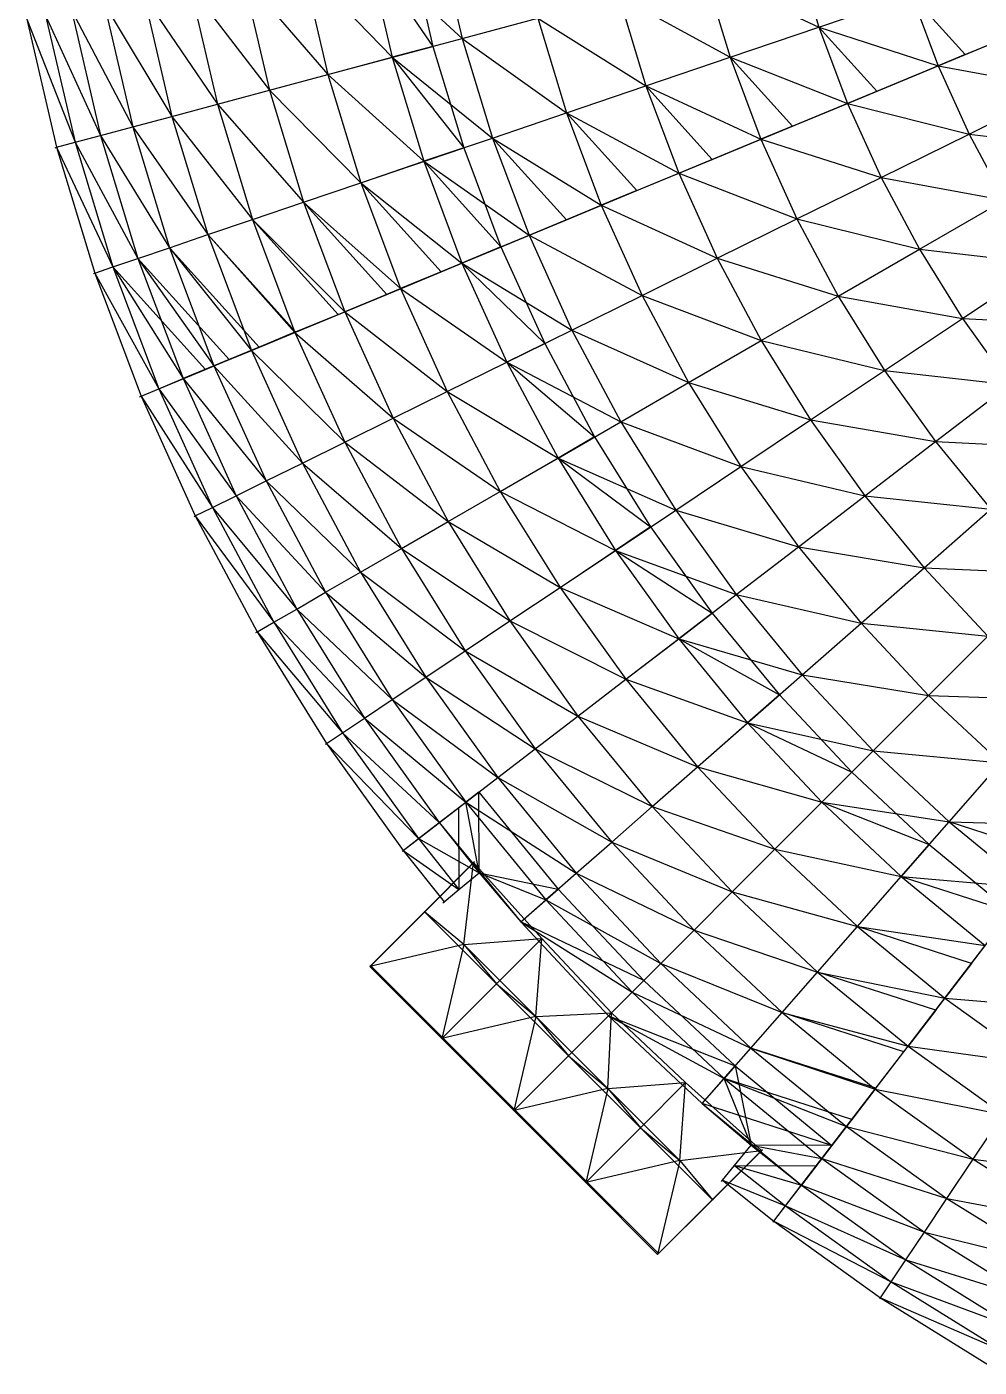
# Model space of a CAD drawing. Extents: x -1560 to 4680, y -1560 to 1560.
# Drawn here: x 1591 to 2330, y -1350 to -310 of the extents above; entities that cross this region are included whole.
import ezdxf

# ---------------------------------------------------------------- set-up
doc = ezdxf.new("R2010")
doc.units = 0
doc.header["$MEASUREMENT"] = 0
for name, color, linetype in [('CONNECTOR', 11, 'Continuous'), ('HHST6X6X0.375', 13, 'Continuous'), ('HSST3X3X0.25', 2, 'Continuous'), ('L30X30X3', 1, 'Continuous'), ('TRIO25X148_A', 4, 'Continuous'), ('TRIO25X148_B', 6, 'Continuous'), ('TRIO25X148_C', 96, 'Continuous'), ('TRIO25X148_D', 3, 'Continuous'), ('TRIO25X148_E', 190, 'Continuous'), ('TRIO25X148_F', 52, 'Continuous'), ('TRIO2875X148_A', 140, 'Continuous'), ('TRIO35X148', 30, 'Continuous'), ('TRIO45X148', 5, 'Continuous'), ('W10X22', 82, 'Continuous')]:
    doc.layers.add(name, color=color, linetype=linetype)

msp = doc.modelspace()

# ---------------------------------------------------------------- linework, layer by layer
at = {"layer": 'CONNECTOR'}
for p, q in [((1938.7, -957.8, 291.4), (1938, -958.5, 297.3)), ((1900.5, -996.1, 282.7), (1899.8, -996.7, 288.6)), ((1858.1, -1038.5, 273), (1857.4, -1039.2, 278.9)), ((1969.8, -1150.2, 273), (1969.1, -1150.9, 278.9)), ((2162.2, -1181.3, 291.4), (2161.5, -1182, 297.3)), ((2123.9, -1219.5, 282.7), (2123.3, -1220.2, 288.6)), ((2081.5, -1261.9, 273), (2080.8, -1262.6, 278.9))]:
    msp.add_line(p, q, dxfattribs=at)
at = {"layer": 'HHST6X6X0.375'}
for p, q in [((1613.2, -403.8, 60), (1614.2, -403.5, 68.9)), ((1642.8, -501.4, 60), (1643.8, -501.1, 68.9)), ((1678.7, -597, 60), (1679.8, -596.6, 68.9)), ((1720.9, -690, 60), (1721.9, -689.5, 68.9)), ((1769, -780, 60), (1770, -779.4, 68.9)), ((1822.9, -866.7, 60), (1823.8, -866.1, 68.9)), ((1882.4, -949.7, 60), (1883.3, -949, 68.9)), ((1914.1, -989.7, 60), (1915, -988.9, 68.9)), ((2130.3, -1205.9, 60), (2131.1, -1205, 68.9)), ((2170.3, -1237.6, 60), (2171, -1236.7, 68.9)), ((2253.3, -1297.1, 60), (2253.9, -1296.2, 68.9))]:
    msp.add_line(p, q, dxfattribs=at)
at = {"layer": 'HSST3X3X0.25'}
for p, q in [((1900.5, -996.1, 282.7), (1938.7, -957.8, 291.4)), ((1926.5, -970.1, 220), (1938.7, -957.8, 291.4)), ((1900.5, -996.1, 220), (1926.5, -970.1, 220)), ((1914.6, -981.9, 150.5), (1926.5, -970.1, 220)), ((1900.5, -996.1, 150.5), (1914.6, -981.9, 150.5)), ((1900.5, -996.1, 68), (1914.6, -981.9, 150.5)), ((1900.5, -996.1, 68), (1858.1, -1038.5, 68)), ((1858.1, -1038.5, 150.5), (1900.5, -996.1, 150.5)), ((1858.1, -1038.5, 220), (1900.5, -996.1, 220)), ((1858.1, -1038.5, 273), (1900.5, -996.1, 282.7)), ((1900.5, -996.1, 60), (1900.5, -996.1, 68)), ((1900.5, -996.1, 220), (1900.5, -996.1, 282.7)), ((1900.5, -996.1, 150.5), (1900.5, -996.1, 220)), ((1900.5, -996.1, 68), (1900.5, -996.1, 150.5)), ((1858.1, -1038.5, 60), (1858.1, -1038.5, 68)), ((1858.1, -1038.5, 68), (1889.9, -1070.3, 68)), ((1858.1, -1038.5, 150.5), (1889.9, -1070.3, 150.5)), ((1889.9, -1070.3, 220), (1858.1, -1038.5, 220)), ((1858.1, -1038.5, 273), (1889.9, -1070.3, 273)), ((1858.1, -1038.5, 220), (1858.1, -1038.5, 273)), ((1858.1, -1038.5, 150.5), (1858.1, -1038.5, 220)), ((1858.1, -1038.5, 68), (1858.1, -1038.5, 150.5)), ((1889.9, -1070.3, 273), (1928.1, -1108.5, 273)), ((1889.9, -1070.3, 220), (1928.1, -1108.5, 220)), ((1928.1, -1108.5, 220), (1928.1, -1108.5, 273)), ((1928.1, -1108.5, 273), (1969.8, -1150.2, 273)), ((1928.1, -1108.5, 220), (1969.8, -1150.2, 220)), ((1969.8, -1150.2, 220), (1969.8, -1150.2, 273)), ((1969.8, -1150.2, 273), (2011.5, -1191.9, 273)), ((1969.8, -1150.2, 220), (2011.5, -1191.9, 220)), ((2123.9, -1219.5, 282.7), (2162.2, -1181.3, 291.4)), ((2149.9, -1193.5, 220), (2162.2, -1181.3, 291.4)), ((2011.5, -1191.9, 220), (2011.5, -1191.9, 273)), ((2011.5, -1191.9, 273), (2049.7, -1230.1, 273)), ((2011.5, -1191.9, 220), (2049.7, -1230.1, 220)), ((2123.9, -1219.5, 220), (2149.9, -1193.5, 220)), ((2138.1, -1205.4, 150.5), (2149.9, -1193.5, 220)), ((2123.9, -1219.5, 150.5), (2138.1, -1205.4, 150.5)), ((2123.9, -1219.5, 68), (2138.1, -1205.4, 150.5)), ((2123.9, -1219.5, 68), (2081.5, -1261.9, 68)), ((2081.5, -1261.9, 150.5), (2123.9, -1219.5, 150.5)), ((2081.5, -1261.9, 220), (2123.9, -1219.5, 220)), ((2081.5, -1261.9, 273), (2123.9, -1219.5, 282.7)), ((2123.9, -1219.5, 60), (2123.9, -1219.5, 68)), ((2123.9, -1219.5, 220), (2123.9, -1219.5, 282.7)), ((2123.9, -1219.5, 150.5), (2123.9, -1219.5, 220)), ((2123.9, -1219.5, 68), (2123.9, -1219.5, 150.5)), ((2081.5, -1261.9, 68), (2049.7, -1230.1, 68)), ((2081.5, -1261.9, 150.5), (2049.7, -1230.1, 150.5)), ((2049.7, -1230.1, 220), (2081.5, -1261.9, 220)), ((2081.5, -1261.9, 273), (2049.7, -1230.1, 273)), ((2081.5, -1261.9, 60), (2081.5, -1261.9, 68)), ((2081.5, -1261.9, 220), (2081.5, -1261.9, 273)), ((2081.5, -1261.9, 150.5), (2081.5, -1261.9, 220)), ((2081.5, -1261.9, 68), (2081.5, -1261.9, 150.5))]:
    msp.add_line(p, q, dxfattribs=at)
at = {"layer": 'L30X30X3'}
for p, q in [((1906.4, -325.2, 744.4), (1874.7, -333.7, 767.3)), ((2319.6, -331.5, 1131.5), (2298.7, -340.2, 1164.5)), ((2228.2, -369.4, 1108.7), (2250.9, -360, 1077.1)), ((2185.4, -387.1, 1018.4), (2161, -397.2, 1048.5)), ((1930.3, -403.9, 744.4), (1899.2, -414.4, 767.3)), ((2097.2, -423.6, 984), (2123.2, -412.9, 955.6)), ((2064.7, -437.1, 888.8), (2037.1, -448.5, 915.4)), ((1981, -471.8, 843.1), (2010, -459.8, 818.3)), ((1959.2, -480.8, 744.4), (1928.9, -493.4, 767.3)), ((1912.7, -500.1, 667.4), (1881.2, -513.1, 688.2)), ((1870.5, -517.6, 587.4), (1837.9, -531.1, 606.2)), ((1799.2, -547.1, 521.5), (1832.9, -533.2, 504.8)), ((1799.8, -546.8, 420), (1765.4, -561.1, 434.4)), ((1771.6, -558.5, 333.2), (1736.4, -573.1, 345.3)), ((1993.2, -555.7, 744.4), (1963.7, -570.2, 767.3)), ((1748.2, -568.2, 244.6), (1712.4, -583, 254.5)), ((1693.5, -590.9, 162.2), (1729.8, -575.8, 154.7)), ((2031.9, -628.2, 744.4), (2003.5, -644.6, 767.3)), ((2075.3, -698, 744.4), (2048, -716.3, 767.3)), ((2123.2, -764.9, 744.4), (2097.2, -784.8, 767.3)), ((2175.4, -828.4, 744.4), (2150.7, -850, 767.3)), ((2231.6, -888.4, 744.4), (2208.4, -911.6, 767.3)), ((1911.3, -927.5, 254.5), (1942, -903.9, 244.6)), ((1895.1, -939.9, 162.2), (1926.2, -916, 154.7)), ((2291.6, -944.6, 744.4), (2270, -969.3, 767.3)), ((1900.5, -996.1, 220), (1938.7, -957.8, 291.4)), ((1900.5, -996.1, 150.5), (1926.5, -970.1, 220)), ((1974.5, -1004.6, 254.5), (2003.7, -979, 244.6)), ((1858.1, -1038.5, 68), (1900.5, -996.1, 150.5)), ((1858.1, -1038.5, 150.5), (1900.5, -996.1, 220)), ((1858.1, -1038.5, 220), (1900.5, -996.1, 282.7)), ((1889.9, -1070.3, 68), (1858.1, -1038.5, 150.5)), ((1889.9, -1070.3, 150.5), (1858.1, -1038.5, 220)), ((1889.9, -1070.3, 220), (1858.1, -1038.5, 273)), ((2324.5, -1036.7, 667.4), (2303.7, -1063.8, 688.2)), ((2070.1, -1049.9, 244.6), (2042.7, -1077.3, 254.5)), ((1928.1, -1108.5, 220), (1889.9, -1070.3, 273)), ((2296.7, -1073, 587.4), (2275.2, -1101, 606.2)), ((1969.8, -1150.2, 220), (1928.1, -1108.5, 273)), ((2249.7, -1134.2, 521.5), (2271.9, -1105.3, 504.8)), ((2115.4, -1145.5, 254.5), (2141, -1116.3, 244.6)), ((2250.1, -1133.6, 420), (2227.4, -1163.2, 434.4)), ((1969.8, -1150.2, 220), (2011.5, -1191.9, 273)), ((2231.5, -1157.9, 333.2), (2208.3, -1188.1, 345.3)), ((2123.9, -1219.5, 220), (2162.2, -1181.3, 291.4)), ((2216.1, -1178, 244.6), (2192.5, -1208.7, 254.5)), ((2011.5, -1191.9, 220), (2049.7, -1230.1, 273)), ((2123.9, -1219.5, 150.5), (2149.9, -1193.5, 220)), ((2180.1, -1224.9, 162.2), (2204, -1193.8, 154.7)), ((2081.5, -1261.9, 68), (2123.9, -1219.5, 150.5)), ((2081.5, -1261.9, 150.5), (2123.9, -1219.5, 220)), ((2081.5, -1261.9, 220), (2123.9, -1219.5, 282.7)), ((2049.7, -1230.1, 68), (2081.5, -1261.9, 150.5)), ((2049.7, -1230.1, 150.5), (2081.5, -1261.9, 220)), ((2049.7, -1230.1, 220), (2081.5, -1261.9, 273))]:
    msp.add_line(p, q, dxfattribs=at)
at = {"layer": 'TRIO25X148_A'}
for p, q in [((2206, -310.3, 1108.7), (2278.2, -285.8, 1164.5)), ((1929.1, -319.1, 843.1), (1987.9, -303.4, 915.4)), ((2137.1, -333.7, 1048.5), (2206, -310.3, 1108.7)), ((2298.7, -340.2, 1164.5), (2372.1, -309.8, 1215.5)), ((1874.7, -333.7, 767.3), (1929.1, -319.1, 843.1)), ((1824.8, -347.1, 688.2), (1874.7, -333.7, 767.3)), ((2071.7, -355.8, 984), (2137.1, -333.7, 1048.5)), ((2228.2, -369.4, 1108.7), (2298.7, -340.2, 1164.5)), ((1779.5, -359.2, 606.2), (1824.8, -347.1, 688.2)), ((1739.1, -370, 521.5), (1779.5, -359.2, 606.2)), ((2010.1, -376.8, 915.4), (2071.7, -355.8, 984)), ((2322.7, -393.2, 1164.5), (2394, -358, 1215.5)), ((1703.7, -379.5, 434.4), (1739.1, -370, 521.5)), ((2161, -397.2, 1048.5), (2228.2, -369.4, 1108.7)), ((1673.4, -387.6, 345.3), (1703.7, -379.5, 434.4)), ((1952.5, -396.3, 843.1), (2010.1, -376.8, 915.4)), ((2254.3, -426.9, 1108.7), (2322.7, -393.2, 1164.5)), ((1899.2, -414.4, 767.3), (1952.5, -396.3, 843.1)), ((2097.2, -423.6, 984), (2161, -397.2, 1048.5)), ((1850.3, -431, 688.2), (1899.2, -414.4, 767.3)), ((2037.1, -448.5, 915.4), (2097.2, -423.6, 984)), ((1805.9, -446.1, 606.2), (1850.3, -431, 688.2)), ((2189, -459.1, 1048.5), (2254.3, -426.9, 1108.7)), ((1766.3, -459.5, 521.5), (1805.9, -446.1, 606.2)), ((2284.1, -482.6, 1108.7), (2350.1, -444.5, 1164.5)), ((1981, -471.8, 843.1), (2037.1, -448.5, 915.4)), ((1731.6, -471.3, 434.4), (1766.3, -459.5, 521.5)), ((2127.1, -489.6, 984), (2189, -459.1, 1048.5)), ((1701.9, -481.4, 345.3), (1731.6, -471.3, 434.4)), ((1928.9, -493.4, 767.3), (1981, -471.8, 843.1)), ((2221, -519, 1048.5), (2284.1, -482.6, 1108.7)), ((1881.2, -513.1, 688.2), (1928.9, -493.4, 767.3)), ((2068.8, -518.4, 915.4), (2127.1, -489.6, 984)), ((2317.4, -536.3, 1108.7), (2380.8, -493.9, 1164.5)), ((1837.9, -531.1, 606.2), (1881.2, -513.1, 688.2)), ((2014.3, -545.3, 843.1), (2068.8, -518.4, 915.4)), ((2161.3, -553.5, 984), (2221, -519, 1048.5)), ((1799.2, -547.1, 521.5), (1837.9, -531.1, 606.2)), ((2256.9, -576.7, 1048.5), (2317.4, -536.3, 1108.7)), ((1765.4, -561.1, 434.4), (1799.2, -547.1, 521.5)), ((1963.7, -570.2, 767.3), (2014.3, -545.3, 843.1)), ((1736.4, -573.1, 345.3), (1765.4, -561.1, 434.4)), ((2104.9, -586, 915.4), (2161.3, -553.5, 984)), ((1917.4, -593.1, 688.2), (1963.7, -570.2, 767.3)), ((2199.5, -615, 984), (2256.9, -576.7, 1048.5)), ((2052.3, -616.4, 843.1), (2104.9, -586, 915.4)), ((2296.5, -631.9, 1048.5), (2354.2, -587.6, 1108.7)), ((1875.4, -613.8, 606.2), (1917.4, -593.1, 688.2)), ((1837.9, -632.3, 521.5), (1875.4, -613.8, 606.2)), ((2003.5, -644.6, 767.3), (2052.3, -616.4, 843.1)), ((2145.5, -651.2, 915.4), (2199.5, -615, 984)), ((1805, -648.5, 434.4), (1837.9, -632.3, 521.5)), ((2241.7, -673.9, 984), (2296.5, -631.9, 1048.5)), ((1958.7, -670.5, 688.2), (2003.5, -644.6, 767.3)), ((1776.8, -662.4, 345.3), (1805, -648.5, 434.4)), ((2094.9, -685, 843.1), (2145.5, -651.2, 915.4)), ((1918.2, -693.9, 606.2), (1958.7, -670.5, 688.2)), ((2190.1, -713.5, 915.4), (2241.7, -673.9, 984)), ((2048, -716.3, 767.3), (2094.9, -685, 843.1)), ((2287.7, -729.9, 984), (2339.6, -684.4, 1048.5)), ((1881.9, -714.8, 521.5), (1918.2, -693.9, 606.2)), ((1850.2, -733.1, 434.4), (1881.9, -714.8, 521.5)), ((2005.1, -745, 688.2), (2048, -716.3, 767.3)), ((2141.9, -750.5, 843.1), (2190.1, -713.5, 915.4)), ((1823, -748.8, 345.3), (1850.2, -733.1, 434.4)), ((2238.8, -772.8, 915.4), (2287.7, -729.9, 984)), ((1966.1, -771, 606.2), (2005.1, -745, 688.2)), ((2097.2, -784.8, 767.3), (2141.9, -750.5, 843.1)), ((1931.3, -794.2, 521.5), (1966.1, -771, 606.2)), ((2193.1, -812.9, 843.1), (2238.8, -772.8, 915.4)), ((2056.2, -816.3, 688.2), (2097.2, -784.8, 767.3)), ((2291.2, -828.8, 915.4), (2337.2, -782.8, 984)), ((1900.9, -814.6, 434.4), (1931.3, -794.2, 521.5)), ((1874.8, -832, 345.3), (1900.9, -814.6, 434.4)), ((2019, -844.8, 606.2), (2056.2, -816.3, 688.2)), ((2150.7, -850, 767.3), (2193.1, -812.9, 843.1)), ((2248.2, -871.8, 843.1), (2291.2, -828.8, 915.4)), ((1985.8, -870.3, 521.5), (2019, -844.8, 606.2)), ((2111.8, -884.1, 688.2), (2150.7, -850, 767.3)), ((1956.8, -892.6, 434.4), (1985.8, -870.3, 521.5)), ((2208.4, -911.6, 767.3), (2248.2, -871.8, 843.1)), ((2307.1, -926.9, 843.1), (2347.2, -881.2, 915.4)), ((1931.9, -911.7, 345.3), (1956.8, -892.6, 434.4)), ((2076.6, -915, 606.2), (2111.8, -884.1, 688.2)), ((2045.2, -942.6, 521.5), (2076.6, -915, 606.2)), ((2171.8, -948.2, 688.2), (2208.4, -911.6, 767.3)), ((2270, -969.3, 767.3), (2307.1, -926.9, 843.1)), ((2017.6, -966.8, 434.4), (2045.2, -942.6, 521.5)), ((2138.7, -981.3, 606.2), (2171.8, -948.2, 688.2)), ((1994, -987.4, 345.3), (2017.6, -966.8, 434.4)), ((2235.9, -1008.2, 688.2), (2270, -969.3, 767.3)), ((2109.1, -1010.9, 521.5), (2138.7, -981.3, 606.2)), ((2205, -1043.4, 606.2), (2235.9, -1008.2, 688.2)), ((2083.2, -1036.8, 434.4), (2109.1, -1010.9, 521.5)), ((2303.7, -1063.8, 688.2), (2335.2, -1022.8, 767.3)), ((2061, -1059, 345.3), (2083.2, -1036.8, 434.4)), ((2177.4, -1074.8, 521.5), (2205, -1043.4, 606.2)), ((2275.2, -1101, 606.2), (2303.7, -1063.8, 688.2)), ((2153.2, -1102.4, 434.4), (2177.4, -1074.8, 521.5)), ((2132.6, -1126, 345.3), (2153.2, -1102.4, 434.4)), ((2249.7, -1134.2, 521.5), (2275.2, -1101, 606.2)), ((2227.4, -1163.2, 434.4), (2249.7, -1134.2, 521.5)), ((2325.8, -1188.7, 521.5), (2349, -1153.9, 606.2)), ((2208.3, -1188.1, 345.3), (2227.4, -1163.2, 434.4)), ((2305.4, -1219.1, 434.4), (2325.8, -1188.7, 521.5)), ((2288, -1245.2, 345.3), (2305.4, -1219.1, 434.4))]:
    msp.add_line(p, q, dxfattribs=at)
at = {"layer": 'TRIO25X148_B'}
for p, q in [((1855.5, -251.5, 767.3), (1906.4, -325.2, 744.4)), ((2319.6, -331.5, 1131.5), (2278.2, -285.8, 1164.5)), ((2250.9, -360, 1077.1), (2206, -310.3, 1108.7)), ((2298.7, -340.2, 1164.5), (2391.2, -301.9, 1181.2)), ((1824.8, -347.1, 688.2), (1906.4, -325.2, 744.4)), ((2228.2, -369.4, 1108.7), (2319.6, -331.5, 1131.5)), ((1874.7, -333.7, 767.3), (1930.3, -403.9, 744.4)), ((2185.4, -387.1, 1018.4), (2137.1, -333.7, 1048.5)), ((2123.2, -412.9, 955.6), (2071.7, -355.8, 984)), ((2161, -397.2, 1048.5), (2250.9, -360, 1077.1)), ((2064.7, -437.1, 888.8), (2010.1, -376.8, 915.4)), ((2097.2, -423.6, 984), (2185.4, -387.1, 1018.4)), ((1850.3, -431, 688.2), (1930.3, -403.9, 744.4)), ((2010, -459.8, 818.3), (1952.5, -396.3, 843.1)), ((1899.2, -414.4, 767.3), (1959.2, -480.8, 744.4)), ((2037.1, -448.5, 915.4), (2123.2, -412.9, 955.6)), ((1912.7, -500.1, 667.4), (1850.3, -431, 688.2)), ((1870.5, -517.6, 587.4), (1805.9, -446.1, 606.2)), ((1981, -471.8, 843.1), (2064.7, -437.1, 888.8)), ((1832.9, -533.2, 504.8), (1766.3, -459.5, 521.5)), ((1928.9, -493.4, 767.3), (2010, -459.8, 818.3)), ((1799.8, -546.8, 420), (1731.6, -471.3, 434.4)), ((1771.6, -558.5, 333.2), (1701.9, -481.4, 345.3)), ((1881.2, -513.1, 688.2), (1959.2, -480.8, 744.4)), ((1657.9, -496.3, 162.2), (1729.8, -575.8, 154.7)), ((1748.2, -568.2, 244.6), (1677.3, -489.7, 254.5)), ((1928.9, -493.4, 767.3), (1993.2, -555.7, 744.4)), ((1837.9, -531.1, 606.2), (1912.7, -500.1, 667.4)), ((1799.2, -547.1, 521.5), (1870.5, -517.6, 587.4)), ((1765.4, -561.1, 434.4), (1832.9, -533.2, 504.8)), ((1736.4, -573.1, 345.3), (1799.8, -546.8, 420)), ((1712.4, -583, 254.5), (1771.6, -558.5, 333.2)), ((1917.4, -593.1, 688.2), (1993.2, -555.7, 744.4)), ((1693.5, -590.9, 162.2), (1748.2, -568.2, 244.6)), ((1963.7, -570.2, 767.3), (2031.9, -628.2, 744.4)), ((1958.7, -670.5, 688.2), (2031.9, -628.2, 744.4)), ((2003.5, -644.6, 767.3), (2075.3, -698, 744.4)), ((2005.1, -745, 688.2), (2075.3, -698, 744.4)), ((2048, -716.3, 767.3), (2123.2, -764.9, 744.4)), ((2056.2, -816.3, 688.2), (2123.2, -764.9, 744.4)), ((2097.2, -784.8, 767.3), (2175.4, -828.4, 744.4)), ((2111.8, -884.1, 688.2), (2175.4, -828.4, 744.4)), ((2150.7, -850, 767.3), (2231.6, -888.4, 744.4)), ((2171.8, -948.2, 688.2), (2231.6, -888.4, 744.4)), ((1942.3, -966.5, 254.5), (1942, -903.9, 244.6)), ((2208.4, -911.6, 767.3), (2291.6, -944.6, 744.4)), ((1926.2, -916, 154.7), (1926.5, -979.5, 162.2)), ((2388.6, -953.2, 818.3), (2307.1, -926.9, 843.1)), ((2235.9, -1008.2, 688.2), (2291.6, -944.6, 744.4)), ((1942.3, -966.5, 254.5), (2003.7, -979, 244.6)), ((2270, -969.3, 767.3), (2355.1, -996.8, 744.4)), ((2003.7, -979, 244.6), (1994, -987.4, 345.3)), ((2303.7, -1063.8, 688.2), (2355.1, -996.8, 744.4)), ((2070.1, -1049.9, 244.6), (1974.5, -1004.6, 254.5)), ((2324.5, -1036.7, 667.4), (2235.9, -1008.2, 688.2)), ((2275.2, -1101, 606.2), (2324.5, -1036.7, 667.4)), ((2070.1, -1049.9, 244.6), (2061, -1059, 345.3)), ((2296.7, -1073, 587.4), (2205, -1043.4, 606.2)), ((2042.7, -1077.3, 254.5), (2141, -1116.3, 244.6)), ((2271.9, -1105.3, 504.8), (2177.4, -1074.8, 521.5)), ((2249.7, -1134.2, 521.5), (2296.7, -1073, 587.4)), ((2250.1, -1133.6, 420), (2153.2, -1102.4, 434.4)), ((2227.4, -1163.2, 434.4), (2271.9, -1105.3, 504.8)), ((2141, -1116.3, 244.6), (2132.6, -1126, 345.3)), ((2141, -1116.3, 244.6), (2153.5, -1177.7, 254.5)), ((2231.5, -1157.9, 333.2), (2132.6, -1126, 345.3)), ((2208.3, -1188.1, 345.3), (2250.1, -1133.6, 420)), ((2216.1, -1178, 244.6), (2115.4, -1145.5, 254.5)), ((2192.5, -1208.7, 254.5), (2231.5, -1157.9, 333.2)), ((2216.1, -1178, 244.6), (2153.5, -1177.7, 254.5)), ((2180.1, -1224.9, 162.2), (2216.1, -1178, 244.6)), ((2140.5, -1193.5, 162.2), (2204, -1193.8, 154.7))]:
    msp.add_line(p, q, dxfattribs=at)
at = {"layer": 'TRIO25X148_C'}
for p, q in [((1910.8, -240.5, 843.1), (1929.1, -319.1, 843.1)), ((1855.5, -251.5, 767.3), (1874.7, -333.7, 767.3)), ((2187.7, -249.8, 1108.7), (2206, -310.3, 1108.7)), ((1804.9, -261.6, 688.2), (1824.8, -347.1, 688.2)), ((2117.3, -268.7, 1048.5), (2137.1, -333.7, 1048.5)), ((1717.9, -278.9, 521.5), (1739.1, -370, 521.5)), ((1758.9, -270.7, 606.2), (1779.5, -359.2, 606.2)), ((1681.9, -286, 434.4), (1703.7, -379.5, 434.4)), ((2050.7, -286.5, 984), (2071.7, -355.8, 984)), ((2278.2, -285.8, 1164.5), (2298.7, -340.2, 1164.5)), ((1605.7, -301.2, 162.2), (1628.6, -399.6, 162.2)), ((1625.7, -297.2, 254.5), (1648.4, -394.3, 254.5)), ((1651.2, -292.2, 345.3), (1673.4, -387.6, 345.3)), ((1591.1, -304.1, 68.9), (1614.2, -403.5, 68.9)), ((1987.9, -303.4, 915.4), (2010.1, -376.8, 915.4)), ((2206, -310.3, 1108.7), (2228.2, -369.4, 1108.7)), ((1929.1, -319.1, 843.1), (1952.5, -396.3, 843.1)), ((1874.7, -333.7, 767.3), (1899.2, -414.4, 767.3)), ((2137.1, -333.7, 1048.5), (2161, -397.2, 1048.5)), ((2298.7, -340.2, 1164.5), (2322.7, -393.2, 1164.5)), ((1824.8, -347.1, 688.2), (1850.3, -431, 688.2)), ((1779.5, -359.2, 606.2), (1805.9, -446.1, 606.2)), ((2071.7, -355.8, 984), (2097.2, -423.6, 984)), ((1739.1, -370, 521.5), (1766.3, -459.5, 521.5)), ((2228.2, -369.4, 1108.7), (2254.3, -426.9, 1108.7)), ((1703.7, -379.5, 434.4), (1731.6, -471.3, 434.4)), ((2010.1, -376.8, 915.4), (2037.1, -448.5, 915.4)), ((1648.4, -394.3, 254.5), (1677.3, -489.7, 254.5)), ((1673.4, -387.6, 345.3), (1701.9, -481.4, 345.3)), ((2322.7, -393.2, 1164.5), (2350.1, -444.5, 1164.5)), ((1614.2, -403.5, 68.9), (1643.8, -501.1, 68.9)), ((1628.6, -399.6, 162.2), (1657.9, -496.3, 162.2)), ((1952.5, -396.3, 843.1), (1981, -471.8, 843.1)), ((2161, -397.2, 1048.5), (2189, -459.1, 1048.5)), ((1899.2, -414.4, 767.3), (1928.9, -493.4, 767.3)), ((2097.2, -423.6, 984), (2127.1, -489.6, 984)), ((1850.3, -431, 688.2), (1881.2, -513.1, 688.2)), ((2254.3, -426.9, 1108.7), (2284.1, -482.6, 1108.7)), ((1805.9, -446.1, 606.2), (1837.9, -531.1, 606.2)), ((2037.1, -448.5, 915.4), (2068.8, -518.4, 915.4)), ((1766.3, -459.5, 521.5), (1799.2, -547.1, 521.5)), ((2189, -459.1, 1048.5), (2221, -519, 1048.5)), ((1731.6, -471.3, 434.4), (1765.4, -561.1, 434.4)), ((1981, -471.8, 843.1), (2014.3, -545.3, 843.1)), ((1701.9, -481.4, 345.3), (1736.4, -573.1, 345.3)), ((2284.1, -482.6, 1108.7), (2317.4, -536.3, 1108.7)), ((1657.9, -496.3, 162.2), (1693.5, -590.9, 162.2)), ((1677.3, -489.7, 254.5), (1712.4, -583, 254.5)), ((1928.9, -493.4, 767.3), (1963.7, -570.2, 767.3)), ((2127.1, -489.6, 984), (2161.3, -553.5, 984)), ((1643.8, -501.1, 68.9), (1679.8, -596.6, 68.9)), ((1881.2, -513.1, 688.2), (1917.4, -593.1, 688.2)), ((2068.8, -518.4, 915.4), (2104.9, -586, 915.4)), ((2221, -519, 1048.5), (2256.9, -576.7, 1048.5)), ((1837.9, -531.1, 606.2), (1875.4, -613.8, 606.2)), ((2317.4, -536.3, 1108.7), (2354.2, -587.6, 1108.7)), ((1799.2, -547.1, 521.5), (1837.9, -632.3, 521.5)), ((2014.3, -545.3, 843.1), (2052.3, -616.4, 843.1)), ((1765.4, -561.1, 434.4), (1805, -648.5, 434.4)), ((2161.3, -553.5, 984), (2199.5, -615, 984)), ((1963.7, -570.2, 767.3), (2003.5, -644.6, 767.3)), ((1736.4, -573.1, 345.3), (1776.8, -662.4, 345.3)), ((2256.9, -576.7, 1048.5), (2296.5, -631.9, 1048.5)), ((1693.5, -590.9, 162.2), (1735.2, -682.9, 162.2)), ((1712.4, -583, 254.5), (1753.6, -673.9, 254.5)), ((2104.9, -586, 915.4), (2145.5, -651.2, 915.4)), ((1679.8, -596.6, 68.9), (1721.9, -689.5, 68.9)), ((1917.4, -593.1, 688.2), (1958.7, -670.5, 688.2)), ((1875.4, -613.8, 606.2), (1918.2, -693.9, 606.2)), ((2052.3, -616.4, 843.1), (2094.9, -685, 843.1)), ((2199.5, -615, 984), (2241.7, -673.9, 984)), ((1837.9, -632.3, 521.5), (1881.9, -714.8, 521.5)), ((2296.5, -631.9, 1048.5), (2339.6, -684.4, 1048.5)), ((2003.5, -644.6, 767.3), (2048, -716.3, 767.3)), ((1805, -648.5, 434.4), (1850.2, -733.1, 434.4)), ((2145.5, -651.2, 915.4), (2190.1, -713.5, 915.4)), ((1776.8, -662.4, 345.3), (1823, -748.8, 345.3)), ((1753.6, -673.9, 254.5), (1800.6, -761.8, 254.5)), ((1958.7, -670.5, 688.2), (2005.1, -745, 688.2)), ((2241.7, -673.9, 984), (2287.7, -729.9, 984)), ((1735.2, -682.9, 162.2), (1782.8, -772, 162.2)), ((2094.9, -685, 843.1), (2141.9, -750.5, 843.1)), ((1721.9, -689.5, 68.9), (1770, -779.4, 68.9)), ((1918.2, -693.9, 606.2), (1966.1, -771, 606.2)), ((1881.9, -714.8, 521.5), (1931.3, -794.2, 521.5)), ((2048, -716.3, 767.3), (2097.2, -784.8, 767.3)), ((2190.1, -713.5, 915.4), (2238.8, -772.8, 915.4)), ((1850.2, -733.1, 434.4), (1900.9, -814.6, 434.4)), ((2287.7, -729.9, 984), (2337.2, -782.8, 984)), ((1823, -748.8, 345.3), (1874.8, -832, 345.3)), ((2005.1, -745, 688.2), (2056.2, -816.3, 688.2)), ((2141.9, -750.5, 843.1), (2193.1, -812.9, 843.1)), ((1800.6, -761.8, 254.5), (1853.2, -846.4, 254.5)), ((1770, -779.4, 68.9), (1823.8, -866.1, 68.9)), ((1782.8, -772, 162.2), (1836.2, -857.8, 162.2)), ((1966.1, -771, 606.2), (2019, -844.8, 606.2)), ((2238.8, -772.8, 915.4), (2291.2, -828.8, 915.4)), ((2097.2, -784.8, 767.3), (2150.7, -850, 767.3)), ((1931.3, -794.2, 521.5), (1985.8, -870.3, 521.5)), ((1900.9, -814.6, 434.4), (1956.8, -892.6, 434.4)), ((2056.2, -816.3, 688.2), (2111.8, -884.1, 688.2)), ((2193.1, -812.9, 843.1), (2248.2, -871.8, 843.1)), ((2291.2, -828.8, 915.4), (2347.2, -881.2, 915.4)), ((1874.8, -832, 345.3), (1931.9, -911.7, 345.3)), ((1853.2, -846.4, 254.5), (1911.3, -927.5, 254.5)), ((2019, -844.8, 606.2), (2076.6, -915, 606.2)), ((2150.7, -850, 767.3), (2208.4, -911.6, 767.3)), ((1836.2, -857.8, 162.2), (1895.1, -939.9, 162.2)), ((1823.8, -866.1, 68.9), (1883.3, -949, 68.9)), ((1985.8, -870.3, 521.5), (2045.2, -942.6, 521.5)), ((2248.2, -871.8, 843.1), (2307.1, -926.9, 843.1)), ((1956.8, -892.6, 434.4), (2017.6, -966.8, 434.4)), ((2111.8, -884.1, 688.2), (2171.8, -948.2, 688.2)), ((1931.9, -911.7, 345.3), (1994, -987.4, 345.3)), ((2076.6, -915, 606.2), (2138.7, -981.3, 606.2)), ((2208.4, -911.6, 767.3), (2270, -969.3, 767.3)), ((1911.3, -927.5, 254.5), (1974.5, -1004.6, 254.5)), ((1911.3, -927.5, 254.5), (1942.3, -966.5, 254.5)), ((2307.1, -926.9, 843.1), (2369.5, -978.1, 843.1)), ((1895.1, -939.9, 162.2), (1926.5, -979.5, 162.2)), ((2045.2, -942.6, 521.5), (2109.1, -1010.9, 521.5)), ((1883.3, -949, 68.9), (1915, -988.9, 68.9)), ((2171.8, -948.2, 688.2), (2235.9, -1008.2, 688.2)), ((1942.3, -966.5, 254.5), (1974.5, -1004.6, 254.5)), ((2017.6, -966.8, 434.4), (2083.2, -1036.8, 434.4)), ((2270, -969.3, 767.3), (2335.2, -1022.8, 767.3)), ((1994, -987.4, 345.3), (2061, -1059, 345.3)), ((2138.7, -981.3, 606.2), (2205, -1043.4, 606.2)), ((1974.5, -1004.6, 254.5), (2042.7, -1077.3, 254.5)), ((2235.9, -1008.2, 688.2), (2303.7, -1063.8, 688.2)), ((2109.1, -1010.9, 521.5), (2177.4, -1074.8, 521.5)), ((2083.2, -1036.8, 434.4), (2153.2, -1102.4, 434.4)), ((2205, -1043.4, 606.2), (2275.2, -1101, 606.2)), ((2061, -1059, 345.3), (2132.6, -1126, 345.3)), ((2303.7, -1063.8, 688.2), (2375, -1114.9, 688.2)), ((2042.7, -1077.3, 254.5), (2115.4, -1145.5, 254.5)), ((2177.4, -1074.8, 521.5), (2249.7, -1134.2, 521.5)), ((2153.2, -1102.4, 434.4), (2227.4, -1163.2, 434.4)), ((2275.2, -1101, 606.2), (2349, -1153.9, 606.2)), ((2132.6, -1126, 345.3), (2208.3, -1188.1, 345.3)), ((2249.7, -1134.2, 521.5), (2325.8, -1188.7, 521.5)), ((2115.4, -1145.5, 254.5), (2192.5, -1208.7, 254.5)), ((2115.4, -1145.5, 254.5), (2153.5, -1177.7, 254.5)), ((2227.4, -1163.2, 434.4), (2305.4, -1219.1, 434.4)), ((2153.5, -1177.7, 254.5), (2192.5, -1208.7, 254.5)), ((2140.5, -1193.5, 162.2), (2180.1, -1224.9, 162.2)), ((2208.3, -1188.1, 345.3), (2288, -1245.2, 345.3)), ((2325.8, -1188.7, 521.5), (2405.2, -1238.1, 521.5)), ((2131.1, -1205, 68.9), (2171, -1236.7, 68.9)), ((2192.5, -1208.7, 254.5), (2273.6, -1266.8, 254.5)), ((2180.1, -1224.9, 162.2), (2262.2, -1283.8, 162.2)), ((2305.4, -1219.1, 434.4), (2386.9, -1269.8, 434.4)), ((2171, -1236.7, 68.9), (2253.9, -1296.2, 68.9)), ((2288, -1245.2, 345.3), (2371.2, -1297, 345.3)), ((2273.6, -1266.8, 254.5), (2358.2, -1319.4, 254.5)), ((2262.2, -1283.8, 162.2), (2348, -1337.2, 162.2)), ((2253.9, -1296.2, 68.9), (2340.6, -1350, 68.9))]:
    msp.add_line(p, q, dxfattribs=at)
at = {"layer": 'TRIO25X148_D'}
for p, q in [((1855.5, -251.5, 767.3), (1929.1, -319.1, 843.1)), ((1804.9, -261.6, 688.2), (1874.7, -333.7, 767.3)), ((2117.3, -268.7, 1048.5), (2206, -310.3, 1108.7)), ((1717.9, -278.9, 521.5), (1779.5, -359.2, 606.2)), ((1758.9, -270.7, 606.2), (1824.8, -347.1, 688.2)), ((1681.9, -286, 434.4), (1739.1, -370, 521.5)), ((2050.7, -286.5, 984), (2137.1, -333.7, 1048.5)), ((1625.7, -297.2, 254.5), (1673.4, -387.6, 345.3)), ((1651.2, -292.2, 345.3), (1703.7, -379.5, 434.4)), ((1987.9, -303.4, 915.4), (2071.7, -355.8, 984)), ((2206, -310.3, 1108.7), (2298.7, -340.2, 1164.5)), ((1929.1, -319.1, 843.1), (2010.1, -376.8, 915.4)), ((1874.7, -333.7, 767.3), (1952.5, -396.3, 843.1)), ((2137.1, -333.7, 1048.5), (2228.2, -369.4, 1108.7)), ((2298.7, -340.2, 1164.5), (2394, -358, 1215.5)), ((1824.8, -347.1, 688.2), (1899.2, -414.4, 767.3)), ((1779.5, -359.2, 606.2), (1850.3, -431, 688.2)), ((2071.7, -355.8, 984), (2161, -397.2, 1048.5)), ((1739.1, -370, 521.5), (1805.9, -446.1, 606.2)), ((2228.2, -369.4, 1108.7), (2322.7, -393.2, 1164.5)), ((1703.7, -379.5, 434.4), (1766.3, -459.5, 521.5)), ((2010.1, -376.8, 915.4), (2097.2, -423.6, 984)), ((1648.4, -394.3, 254.5), (1701.9, -481.4, 345.3)), ((1673.4, -387.6, 345.3), (1731.6, -471.3, 434.4)), ((2322.7, -393.2, 1164.5), (2419, -404.7, 1215.5)), ((1952.5, -396.3, 843.1), (2037.1, -448.5, 915.4)), ((2161, -397.2, 1048.5), (2254.3, -426.9, 1108.7)), ((1899.2, -414.4, 767.3), (1981, -471.8, 843.1)), ((2097.2, -423.6, 984), (2189, -459.1, 1048.5)), ((1850.3, -431, 688.2), (1928.9, -493.4, 767.3)), ((2254.3, -426.9, 1108.7), (2350.1, -444.5, 1164.5)), ((1805.9, -446.1, 606.2), (1881.2, -513.1, 688.2)), ((2037.1, -448.5, 915.4), (2127.1, -489.6, 984)), ((1766.3, -459.5, 521.5), (1837.9, -531.1, 606.2)), ((2189, -459.1, 1048.5), (2284.1, -482.6, 1108.7)), ((1731.6, -471.3, 434.4), (1799.2, -547.1, 521.5)), ((1981, -471.8, 843.1), (2068.8, -518.4, 915.4)), ((1701.9, -481.4, 345.3), (1765.4, -561.1, 434.4)), ((2284.1, -482.6, 1108.7), (2380.8, -493.9, 1164.5)), ((1677.3, -489.7, 254.5), (1736.4, -573.1, 345.3)), ((1928.9, -493.4, 767.3), (2014.3, -545.3, 843.1)), ((2127.1, -489.6, 984), (2221, -519, 1048.5)), ((1881.2, -513.1, 688.2), (1963.7, -570.2, 767.3)), ((2068.8, -518.4, 915.4), (2161.3, -553.5, 984)), ((2221, -519, 1048.5), (2317.4, -536.3, 1108.7)), ((1837.9, -531.1, 606.2), (1917.4, -593.1, 688.2)), ((2317.4, -536.3, 1108.7), (2414.7, -541.2, 1164.5)), ((1799.2, -547.1, 521.5), (1875.4, -613.8, 606.2)), ((2014.3, -545.3, 843.1), (2104.9, -586, 915.4)), ((1765.4, -561.1, 434.4), (1837.9, -632.3, 521.5)), ((2161.3, -553.5, 984), (2256.9, -576.7, 1048.5)), ((1963.7, -570.2, 767.3), (2052.3, -616.4, 843.1)), ((1736.4, -573.1, 345.3), (1805, -648.5, 434.4)), ((2256.9, -576.7, 1048.5), (2354.2, -587.6, 1108.7)), ((1712.4, -583, 254.5), (1776.8, -662.4, 345.3)), ((2104.9, -586, 915.4), (2199.5, -615, 984)), ((1917.4, -593.1, 688.2), (2003.5, -644.6, 767.3)), ((1875.4, -613.8, 606.2), (1958.7, -670.5, 688.2)), ((2052.3, -616.4, 843.1), (2145.5, -651.2, 915.4)), ((2199.5, -615, 984), (2296.5, -631.9, 1048.5)), ((1837.9, -632.3, 521.5), (1918.2, -693.9, 606.2)), ((2296.5, -631.9, 1048.5), (2394.3, -636.4, 1108.7)), ((2003.5, -644.6, 767.3), (2094.9, -685, 843.1)), ((1805, -648.5, 434.4), (1881.9, -714.8, 521.5)), ((2145.5, -651.2, 915.4), (2241.7, -673.9, 984)), ((1776.8, -662.4, 345.3), (1850.2, -733.1, 434.4)), ((1753.6, -673.9, 254.5), (1823, -748.8, 345.3)), ((1958.7, -670.5, 688.2), (2048, -716.3, 767.3)), ((2241.7, -673.9, 984), (2339.6, -684.4, 1048.5)), ((2094.9, -685, 843.1), (2190.1, -713.5, 915.4)), ((1918.2, -693.9, 606.2), (2005.1, -745, 688.2)), ((1881.9, -714.8, 521.5), (1966.1, -771, 606.2)), ((2048, -716.3, 767.3), (2141.9, -750.5, 843.1)), ((2190.1, -713.5, 915.4), (2287.7, -729.9, 984)), ((1850.2, -733.1, 434.4), (1931.3, -794.2, 521.5)), ((2287.7, -729.9, 984), (2386, -734, 1048.5)), ((1823, -748.8, 345.3), (1900.9, -814.6, 434.4)), ((2005.1, -745, 688.2), (2097.2, -784.8, 767.3)), ((2141.9, -750.5, 843.1), (2238.8, -772.8, 915.4)), ((1800.6, -761.8, 254.5), (1874.8, -832, 345.3)), ((1966.1, -771, 606.2), (2056.2, -816.3, 688.2)), ((2238.8, -772.8, 915.4), (2337.2, -782.8, 984)), ((2097.2, -784.8, 767.3), (2193.1, -812.9, 843.1)), ((1931.3, -794.2, 521.5), (2019, -844.8, 606.2)), ((1900.9, -814.6, 434.4), (1985.8, -870.3, 521.5)), ((2056.2, -816.3, 688.2), (2150.7, -850, 767.3)), ((2193.1, -812.9, 843.1), (2291.2, -828.8, 915.4)), ((2291.2, -828.8, 915.4), (2390.1, -832.3, 984)), ((1874.8, -832, 345.3), (1956.8, -892.6, 434.4)), ((2019, -844.8, 606.2), (2111.8, -884.1, 688.2)), ((2150.7, -850, 767.3), (2248.2, -871.8, 843.1)), ((1985.8, -870.3, 521.5), (2076.6, -915, 606.2)), ((2248.2, -871.8, 843.1), (2347.2, -881.2, 915.4)), ((1956.8, -892.6, 434.4), (2045.2, -942.6, 521.5)), ((2111.8, -884.1, 688.2), (2208.4, -911.6, 767.3)), ((1931.9, -911.7, 345.3), (2017.6, -966.8, 434.4)), ((2076.6, -915, 606.2), (2171.8, -948.2, 688.2)), ((2208.4, -911.6, 767.3), (2307.1, -926.9, 843.1)), ((2307.1, -926.9, 843.1), (2406.5, -929.9, 915.4)), ((2045.2, -942.6, 521.5), (2138.7, -981.3, 606.2)), ((2171.8, -948.2, 688.2), (2270, -969.3, 767.3)), ((2017.6, -966.8, 434.4), (2109.1, -1010.9, 521.5)), ((2270, -969.3, 767.3), (2369.5, -978.1, 843.1)), ((1994, -987.4, 345.3), (2083.2, -1036.8, 434.4)), ((2138.7, -981.3, 606.2), (2235.9, -1008.2, 688.2)), ((2235.9, -1008.2, 688.2), (2335.2, -1022.8, 767.3)), ((2109.1, -1010.9, 521.5), (2205, -1043.4, 606.2)), ((2083.2, -1036.8, 434.4), (2177.4, -1074.8, 521.5)), ((2205, -1043.4, 606.2), (2303.7, -1063.8, 688.2)), ((2061, -1059, 345.3), (2153.2, -1102.4, 434.4)), ((2303.7, -1063.8, 688.2), (2403.7, -1072, 767.3)), ((2177.4, -1074.8, 521.5), (2275.2, -1101, 606.2)), ((2153.2, -1102.4, 434.4), (2249.7, -1134.2, 521.5)), ((2275.2, -1101, 606.2), (2375, -1114.9, 688.2)), ((2132.6, -1126, 345.3), (2227.4, -1163.2, 434.4)), ((2249.7, -1134.2, 521.5), (2349, -1153.9, 606.2)), ((2227.4, -1163.2, 434.4), (2325.8, -1188.7, 521.5)), ((2208.3, -1188.1, 345.3), (2305.4, -1219.1, 434.4)), ((2325.8, -1188.7, 521.5), (2426.1, -1201.8, 606.2)), ((2305.4, -1219.1, 434.4), (2405.2, -1238.1, 521.5)), ((2288, -1245.2, 345.3), (2386.9, -1269.8, 434.4)), ((2273.6, -1266.8, 254.5), (2371.2, -1297, 345.3))]:
    msp.add_line(p, q, dxfattribs=at)
at = {"layer": 'TRIO25X148_E'}
for p, q in [((1899.8, -996.7, 288.6), (1938, -958.5, 297.3)), ((1930.4, -1022, 264.9), (1938, -958.5, 297.3)), ((1990.8, -1017.5, 296.6), (1938, -958.5, 297.3)), ((1857.4, -1039.2, 278.9), (1899.8, -996.7, 288.6)), ((1955.7, -1052.6, 288.6), (1899.8, -996.7, 288.6)), ((1930.4, -1022, 264.9), (1899.8, -996.7, 288.6)), ((1930.4, -1022, 264.9), (1990.8, -1017.5, 296.6)), ((1990.8, -1017.5, 296.6), (1955.7, -1052.6, 288.6)), ((1986.3, -1077.8, 264.9), (1990.8, -1017.5, 296.6)), ((2045, -1075, 296.2), (1990.8, -1017.5, 296.6)), ((1930.4, -1022, 264.9), (1857.4, -1039.2, 278.9)), ((1930.4, -1022, 264.9), (1913.2, -1095, 278.9)), ((1930.4, -1022, 264.9), (1955.7, -1052.6, 288.6)), ((1986.3, -1077.8, 264.9), (1930.4, -1022, 264.9)), ((1857.4, -1039.2, 278.9), (1913.2, -1095, 278.9)), ((1955.7, -1052.6, 288.6), (1913.2, -1095, 278.9)), ((2011.5, -1108.5, 288.6), (1955.7, -1052.6, 288.6)), ((1955.7, -1052.6, 288.6), (1986.3, -1077.8, 264.9)), ((1986.3, -1077.8, 264.9), (1913.2, -1095, 278.9)), ((1986.3, -1077.8, 264.9), (1969.1, -1150.9, 278.9)), ((1986.3, -1077.8, 264.9), (2045, -1075, 296.2)), ((1986.3, -1077.8, 264.9), (2042.2, -1133.7, 264.9)), ((1986.3, -1077.8, 264.9), (2011.5, -1108.5, 288.6)), ((2011.5, -1108.5, 288.6), (2045, -1075, 296.2)), ((2042.2, -1133.7, 264.9), (2045, -1075, 296.2)), ((2102.5, -1129.2, 296.6), (2045, -1075, 296.2)), ((1913.2, -1095, 278.9), (1969.1, -1150.9, 278.9)), ((1969.1, -1150.9, 278.9), (2011.5, -1108.5, 288.6)), ((2067.4, -1164.3, 288.6), (2011.5, -1108.5, 288.6)), ((2011.5, -1108.5, 288.6), (2042.2, -1133.7, 264.9)), ((2042.2, -1133.7, 264.9), (2102.5, -1129.2, 296.6)), ((2102.5, -1129.2, 296.6), (2067.4, -1164.3, 288.6)), ((2098, -1189.6, 264.9), (2102.5, -1129.2, 296.6)), ((2161.5, -1182, 297.3), (2102.5, -1129.2, 296.6)), ((2042.2, -1133.7, 264.9), (1969.1, -1150.9, 278.9)), ((2042.2, -1133.7, 264.9), (2025, -1206.8, 278.9)), ((2042.2, -1133.7, 264.9), (2098, -1189.6, 264.9)), ((2042.2, -1133.7, 264.9), (2067.4, -1164.3, 288.6)), ((1969.1, -1150.9, 278.9), (2025, -1206.8, 278.9)), ((2067.4, -1164.3, 288.6), (2025, -1206.8, 278.9)), ((2123.3, -1220.2, 288.6), (2067.4, -1164.3, 288.6)), ((2067.4, -1164.3, 288.6), (2098, -1189.6, 264.9)), ((2098, -1189.6, 264.9), (2161.5, -1182, 297.3)), ((2123.3, -1220.2, 288.6), (2161.5, -1182, 297.3)), ((2098, -1189.6, 264.9), (2025, -1206.8, 278.9)), ((2098, -1189.6, 264.9), (2080.8, -1262.6, 278.9)), ((2098, -1189.6, 264.9), (2123.3, -1220.2, 288.6)), ((2080.8, -1262.6, 278.9), (2025, -1206.8, 278.9)), ((2080.8, -1262.6, 278.9), (2123.3, -1220.2, 288.6))]:
    msp.add_line(p, q, dxfattribs=at)
at = {"layer": 'TRIO25X148_F'}
for p, q in [((1887.7, -245.1, 744.4), (1906.4, -325.2, 744.4)), ((2319.6, -331.5, 1131.5), (2391.2, -301.9, 1181.2)), ((1906.4, -325.2, 744.4), (1930.3, -403.9, 744.4)), ((2250.9, -360, 1077.1), (2319.6, -331.5, 1131.5)), ((2185.4, -387.1, 1018.4), (2250.9, -360, 1077.1)), ((2123.2, -412.9, 955.6), (2185.4, -387.1, 1018.4)), ((1930.3, -403.9, 744.4), (1959.2, -480.8, 744.4)), ((2064.7, -437.1, 888.8), (2123.2, -412.9, 955.6)), ((2010, -459.8, 818.3), (2064.7, -437.1, 888.8)), ((1959.2, -480.8, 744.4), (2010, -459.8, 818.3)), ((1912.7, -500.1, 667.4), (1959.2, -480.8, 744.4)), ((1959.2, -480.8, 744.4), (1993.2, -555.7, 744.4)), ((1870.5, -517.6, 587.4), (1912.7, -500.1, 667.4)), ((1993.2, -555.7, 744.4), (2031.9, -628.2, 744.4)), ((2031.9, -628.2, 744.4), (2075.3, -698, 744.4)), ((2075.3, -698, 744.4), (2123.2, -764.9, 744.4)), ((2123.2, -764.9, 744.4), (2175.4, -828.4, 744.4)), ((2175.4, -828.4, 744.4), (2231.6, -888.4, 744.4)), ((2231.6, -888.4, 744.4), (2291.6, -944.6, 744.4)), ((1942, -903.9, 244.6), (2003.7, -979, 244.6)), ((2291.6, -944.6, 744.4), (2355.1, -996.8, 744.4)), ((2003.7, -979, 244.6), (2070.1, -1049.9, 244.6)), ((2324.5, -1036.7, 667.4), (2355.1, -996.8, 744.4)), ((2296.7, -1073, 587.4), (2324.5, -1036.7, 667.4)), ((2070.1, -1049.9, 244.6), (2141, -1116.3, 244.6)), ((2141, -1116.3, 244.6), (2216.1, -1178, 244.6))]:
    msp.add_line(p, q, dxfattribs=at)
at = {"layer": 'TRIO2875X148_A'}
for p, q in [((1605.7, -301.2, 162.2), (1648.4, -394.3, 254.5)), ((1591.1, -304.1, 68.9), (1628.6, -399.6, 162.2)), ((1628.6, -399.6, 162.2), (1648.4, -394.3, 254.5)), ((1648.4, -394.3, 254.5), (1673.4, -387.6, 345.3)), ((1614.2, -403.5, 68.9), (1657.9, -496.3, 162.2)), ((1628.6, -399.6, 162.2), (1677.3, -489.7, 254.5)), ((1677.3, -489.7, 254.5), (1701.9, -481.4, 345.3)), ((1657.9, -496.3, 162.2), (1677.3, -489.7, 254.5)), ((1657.9, -496.3, 162.2), (1712.4, -583, 254.5)), ((1643.8, -501.1, 68.9), (1693.5, -590.9, 162.2)), ((1832.9, -533.2, 504.8), (1870.5, -517.6, 587.4)), ((1799.8, -546.8, 420), (1832.9, -533.2, 504.8)), ((1771.6, -558.5, 333.2), (1799.8, -546.8, 420)), ((1748.2, -568.2, 244.6), (1771.6, -558.5, 333.2)), ((1729.8, -575.8, 154.7), (1748.2, -568.2, 244.6)), ((1712.4, -583, 254.5), (1736.4, -573.1, 345.3)), ((1693.5, -590.9, 162.2), (1712.4, -583, 254.5)), ((1693.5, -590.9, 162.2), (1753.6, -673.9, 254.5)), ((1679.8, -596.6, 68.9), (1735.2, -682.9, 162.2)), ((1753.6, -673.9, 254.5), (1776.8, -662.4, 345.3)), ((1735.2, -682.9, 162.2), (1753.6, -673.9, 254.5)), ((1735.2, -682.9, 162.2), (1800.6, -761.8, 254.5)), ((1721.9, -689.5, 68.9), (1782.8, -772, 162.2)), ((1800.6, -761.8, 254.5), (1823, -748.8, 345.3)), ((1782.8, -772, 162.2), (1800.6, -761.8, 254.5)), ((1770, -779.4, 68.9), (1836.2, -857.8, 162.2)), ((1782.8, -772, 162.2), (1853.2, -846.4, 254.5)), ((1853.2, -846.4, 254.5), (1874.8, -832, 345.3)), ((1836.2, -857.8, 162.2), (1853.2, -846.4, 254.5)), ((1926.2, -916, 154.7), (1942, -903.9, 244.6)), ((1942, -903.9, 244.6), (1931.9, -911.7, 345.3)), ((1911.3, -927.5, 254.5), (1931.9, -911.7, 345.3)), ((1895.1, -939.9, 162.2), (1911.3, -927.5, 254.5)), ((1974.5, -1004.6, 254.5), (1994, -987.4, 345.3)), ((2042.7, -1077.3, 254.5), (2061, -1059, 345.3)), ((2271.9, -1105.3, 504.8), (2296.7, -1073, 587.4)), ((2250.1, -1133.6, 420), (2271.9, -1105.3, 504.8)), ((2115.4, -1145.5, 254.5), (2132.6, -1126, 345.3)), ((2231.5, -1157.9, 333.2), (2250.1, -1133.6, 420)), ((2216.1, -1178, 244.6), (2231.5, -1157.9, 333.2)), ((2204, -1193.8, 154.7), (2216.1, -1178, 244.6)), ((2192.5, -1208.7, 254.5), (2208.3, -1188.1, 345.3)), ((2180.1, -1224.9, 162.2), (2192.5, -1208.7, 254.5)), ((2273.6, -1266.8, 254.5), (2288, -1245.2, 345.3)), ((2262.2, -1283.8, 162.2), (2273.6, -1266.8, 254.5)), ((2262.2, -1283.8, 162.2), (2358.2, -1319.4, 254.5)), ((2253.9, -1296.2, 68.9), (2348, -1337.2, 162.2))]:
    msp.add_line(p, q, dxfattribs=at)
at = {"layer": 'TRIO35X148'}
for p, q in [((1679.8, -596.6, 68.9), (1729.8, -575.8, 154.7)), ((1853.2, -846.4, 254.5), (1931.9, -911.7, 345.3)), ((1836.2, -857.8, 162.2), (1911.3, -927.5, 254.5)), ((1823.8, -866.1, 68.9), (1895.1, -939.9, 162.2)), ((1942.3, -966.5, 254.5), (1931.9, -911.7, 345.3)), ((1883.3, -949, 68.9), (1926.2, -916, 154.7)), ((1895.1, -939.9, 162.2), (1942.3, -966.5, 254.5)), ((1883.3, -949, 68.9), (1926.5, -979.5, 162.2)), ((1942.3, -966.5, 254.5), (1994, -987.4, 345.3)), ((1974.5, -1004.6, 254.5), (2061, -1059, 345.3)), ((2042.7, -1077.3, 254.5), (2132.6, -1126, 345.3)), ((2153.5, -1177.7, 254.5), (2132.6, -1126, 345.3)), ((2153.5, -1177.7, 254.5), (2208.3, -1188.1, 345.3)), ((2140.5, -1193.5, 162.2), (2192.5, -1208.7, 254.5)), ((2171, -1236.7, 68.9), (2204, -1193.8, 154.7)), ((2131.1, -1205, 68.9), (2180.1, -1224.9, 162.2)), ((2192.5, -1208.7, 254.5), (2288, -1245.2, 345.3)), ((2180.1, -1224.9, 162.2), (2273.6, -1266.8, 254.5)), ((2171, -1236.7, 68.9), (2262.2, -1283.8, 162.2))]:
    msp.add_line(p, q, dxfattribs=at)
at = {"layer": 'TRIO45X148'}
for p, q in [((1614.2, -403.5, 68.9), (1628.6, -399.6, 162.2)), ((1643.8, -501.1, 68.9), (1657.9, -496.3, 162.2)), ((1679.8, -596.6, 68.9), (1693.5, -590.9, 162.2)), ((1721.9, -689.5, 68.9), (1735.2, -682.9, 162.2)), ((1770, -779.4, 68.9), (1782.8, -772, 162.2)), ((1823.8, -866.1, 68.9), (1836.2, -857.8, 162.2)), ((1883.3, -949, 68.9), (1895.1, -939.9, 162.2)), ((1926.5, -979.5, 162.2), (1942.3, -966.5, 254.5)), ((1915, -988.9, 68.9), (1926.5, -979.5, 162.2)), ((2140.5, -1193.5, 162.2), (2153.5, -1177.7, 254.5)), ((2131.1, -1205, 68.9), (2140.5, -1193.5, 162.2)), ((2171, -1236.7, 68.9), (2180.1, -1224.9, 162.2)), ((2253.9, -1296.2, 68.9), (2262.2, -1283.8, 162.2))]:
    msp.add_line(p, q, dxfattribs=at)
at = {"layer": 'W10X22'}
for points in [[(1889.9, -1070.3, 0), (1889.9, -1070.3, 68), (1889.9, -1070.3, 150.5), (1889.9, -1070.3, 220), (1889.9, -1070.3, 273)], [(2049.7, -1230.1, 0), (2049.7, -1230.1, 150.5), (2049.7, -1230.1, 220), (2049.7, -1230.1, 273)]]:
    msp.add_polyline3d(points, dxfattribs=at)

doc.saveas('drawing.dxf')
